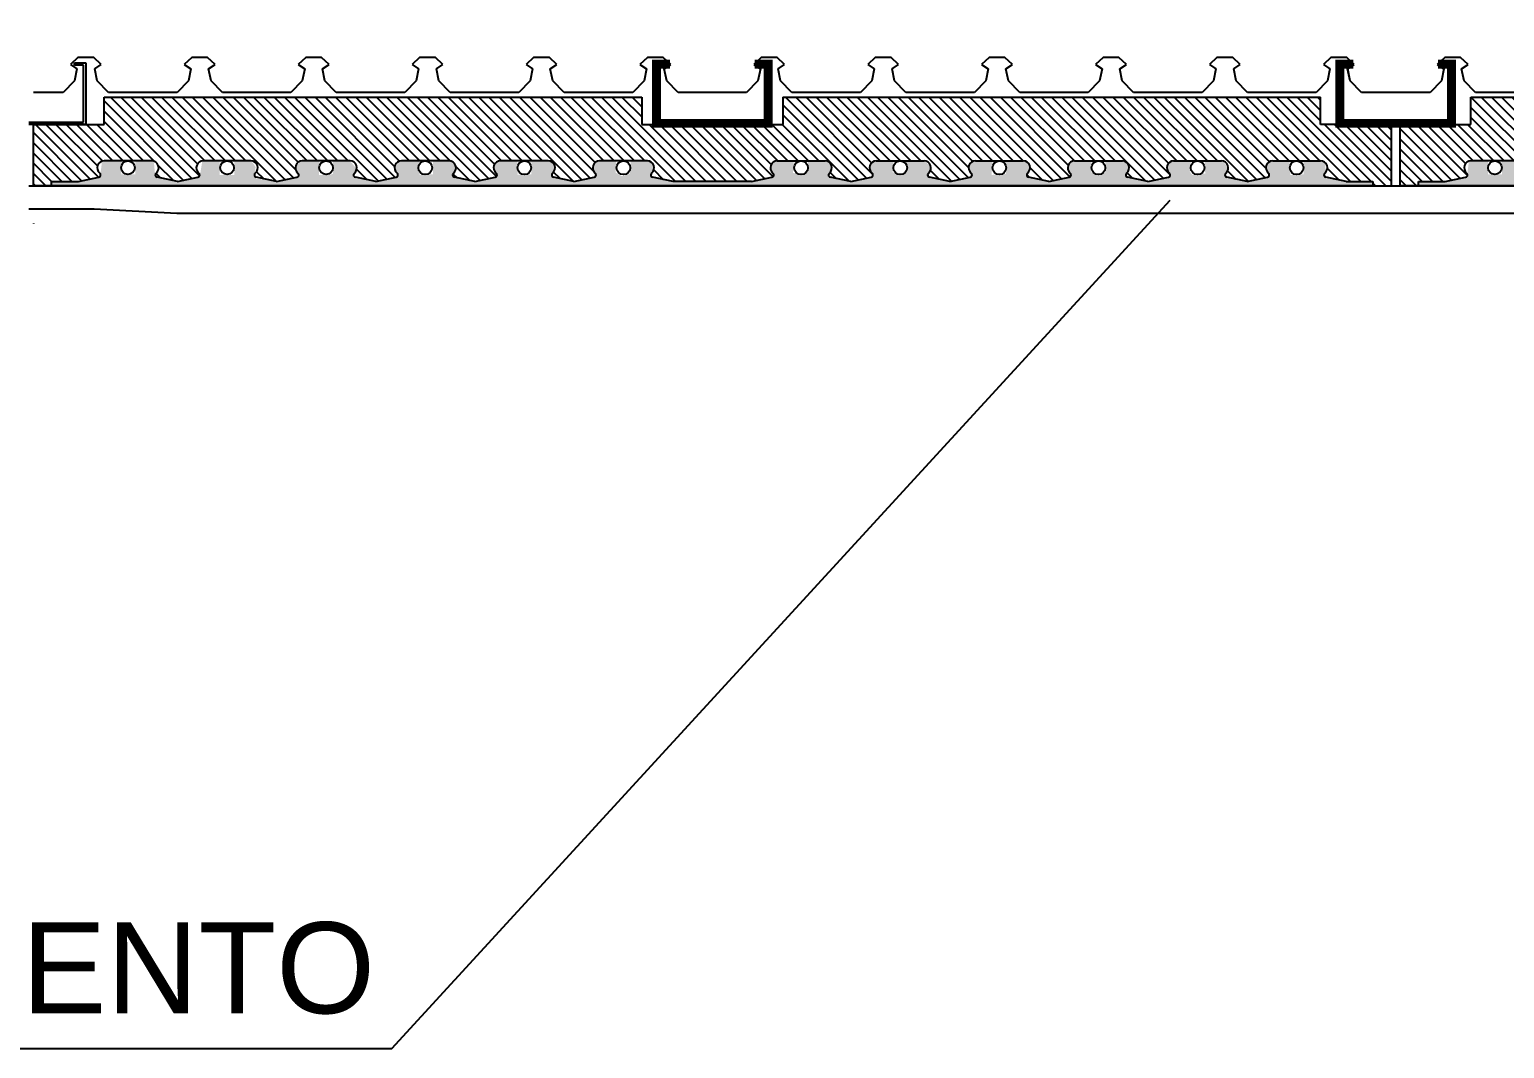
# Model space of a CAD drawing. Header units: millimetres. Extents: x 24747 to 137666, y -34589 to 43444.
# Drawn here: x 127002.4 to 127451.7, y 4018 to 4328.4 of the extents above; entities that cross this region are included whole.
import ezdxf

# ---------------------------------------------------------------- set-up
doc = ezdxf.new("R2010")
doc.units = ezdxf.units.MM
doc.header["$LTSCALE"] = 10
doc.linetypes.add('TRATTOPUNTO', pattern=[1, 0.5, -0.25, 0, -0.25])
for name, color, linetype in [('$0__HATCH', 5, 'Continuous'), ('$0__MIDI', 4, 'Continuous'), ('$COM_DIM', 252, 'Continuous'), ('$COM_NORM', 1, 'Continuous'), ('Pannelli', 7, 'Continuous')]:
    doc.layers.add(name, color=color, linetype=linetype)
doc.styles.add('ARIAL', font='arial.ttf')

# ---------------------------------------------------------------- blocks, each defined once
blk = doc.blocks.new('A$C66213C67')
at = {"layer": '$0__HATCH'}
h = blk.add_hatch(dxfattribs=at)
h.set_pattern_fill('ANSI31', style=0)
h.set_pattern_definition([(45, (-2353.6392, -1392.2208), (-2.245064, 2.245064), [])])
edge = h.paths.add_edge_path()
edge.add_line((-27, -78.39), (-27, -16.39))
edge.add_line((-27, -16.39), (-39, -16.39))
edge.add_line((-39, -16.39), (-39, 219.61))
edge.add_line((-39, 219.61), (-27, 219.61))
edge.add_line((-27, 219.61), (-27, 250.61))
edge.add_line((-27, 250.61), (0, 250.61))
edge.add_line((0, 250.61), (0, 242.61))
edge.add_line((0, 242.61), (-2, 242.61))
edge.add_line((-2, 242.61), (-2, 230.86))
edge.add_line((-2, 230.86), (-3.85, 221.92))
edge.add_arc((-4.83, 222.11), 1, 270, 349.2157, ccw=False)
edge.add_line((-4.83, 221.11), (-4.88, 221.11))
edge.add_arc((-4.88, 222.11), 1, 218.68219, 270, ccw=False)
edge.add_arc((-8, 219.61), 3, 38.68219, 180)
edge.add_line((-11, 219.61), (-11, 198.61))
edge.add_arc((-8, 198.61), 3, 180, 321.31781)
edge.add_arc((-4.88, 196.11), 1, 90, 141.31781, ccw=False)
edge.add_line((-4.88, 197.11), (-4.83, 197.11))
edge.add_arc((-4.83, 196.11), 1, 10.7843, 90, ccw=False)
edge.add_line((-3.85, 196.3), (-2, 187.36))
edge.add_line((-2, 187.36), (-3.85, 178.42))
edge.add_arc((-4.83, 178.61), 1, 270, 349.2157, ccw=False)
edge.add_line((-4.83, 177.61), (-4.88, 177.61))
edge.add_arc((-4.88, 178.61), 1, 218.68219, 270, ccw=False)
edge.add_arc((-8, 176.11), 3, 38.68219, 180)
edge.add_line((-11, 176.11), (-11, 155.11))
edge.add_arc((-8, 155.11), 3, 180, 321.31781)
edge.add_arc((-4.88, 152.61), 1, 90, 141.31781, ccw=False)
edge.add_line((-4.88, 153.61), (-4.83, 153.61))
edge.add_arc((-4.83, 152.61), 1, 10.7843, 90, ccw=False)
edge.add_line((-3.85, 152.8), (-2, 143.86))
edge.add_line((-2, 143.86), (-3.85, 134.92))
edge.add_arc((-4.83, 135.11), 1, 270, 349.2157, ccw=False)
edge.add_line((-4.83, 134.11), (-4.88, 134.11))
edge.add_arc((-4.88, 135.11), 1, 218.68219, 270, ccw=False)
edge.add_arc((-8, 132.61), 3, 38.68219, 180)
edge.add_line((-11, 132.61), (-11, 111.61))
edge.add_arc((-8, 111.61), 3, 180, 321.31781)
edge.add_arc((-4.88, 109.11), 1, 90, 141.31781, ccw=False)
edge.add_line((-4.88, 110.11), (-4.83, 110.11))
edge.add_arc((-4.83, 109.11), 1, 10.7843, 90, ccw=False)
edge.add_line((-3.85, 109.3), (-2, 100.36))
edge.add_line((-2, 100.36), (-3.85, 91.42))
edge.add_arc((-4.83, 91.61), 1, 270, 349.2157, ccw=False)
edge.add_line((-4.83, 90.61), (-4.88, 90.61))
edge.add_arc((-4.88, 91.61), 1, 218.68219, 270, ccw=False)
edge.add_arc((-8, 89.11), 3, 38.68219, 180)
edge.add_line((-11, 89.11), (-11, 68.11))
edge.add_arc((-8, 68.11), 3, 180, 321.31781)
edge.add_arc((-4.88, 65.61), 1, 90, 141.31781, ccw=False)
edge.add_line((-4.88, 66.61), (-4.83, 66.61))
edge.add_arc((-4.83, 65.61), 1, 10.7843, 90, ccw=False)
edge.add_line((-3.85, 65.8), (-2, 56.86))
edge.add_line((-2, 56.86), (-3.85, 47.92))
edge.add_arc((-4.83, 48.11), 1, 270, 349.2157, ccw=False)
edge.add_line((-4.83, 47.11), (-4.88, 47.11))
edge.add_arc((-4.88, 48.11), 1, 218.68219, 270, ccw=False)
edge.add_arc((-8, 45.61), 3, 38.68219, 180)
edge.add_line((-11, 45.61), (-11, 24.61))
edge.add_arc((-8, 24.61), 3, 180, 321.31781)
edge.add_arc((-4.88, 22.11), 1, 90, 141.31781, ccw=False)
edge.add_line((-4.88, 23.11), (-4.83, 23.11))
edge.add_arc((-4.83, 22.11), 1, 10.7843, 90, ccw=False)
edge.add_line((-3.85, 22.3), (-2, 13.36))
edge.add_line((-2, 13.36), (-3.85, 4.42))
edge.add_arc((-4.83, 4.61), 1, 270, 349.2157, ccw=False)
edge.add_line((-4.83, 3.61), (-4.88, 3.61))
edge.add_arc((-4.88, 4.61), 1, 218.68219, 270, ccw=False)
edge.add_arc((-8, 2.11), 3, 38.68219, 180)
edge.add_line((-11, 2.11), (-11, -18.89))
edge.add_arc((-8, -18.89), 3, 180, 321.31781)
edge.add_arc((-4.88, -21.39), 1, 90, 141.31781, ccw=False)
edge.add_line((-4.88, -20.39), (-4.83, -20.39))
edge.add_arc((-4.83, -21.39), 1, 10.7843, 90, ccw=False)
edge.add_line((-3.85, -21.2), (-2, -30.14))
edge.add_line((-2, -30.14), (-2, -64.64))
edge.add_line((-2, -64.64), (-3.85, -73.58))
edge.add_arc((-4.83, -73.39), 1, 270, 349.2157, ccw=False)
edge.add_line((-4.83, -74.39), (-4.88, -74.39))
edge.add_arc((-4.88, -73.39), 1, 218.68219, 270, ccw=False)
edge.add_arc((-8, -75.89), 3, 38.68219, 180)
edge.add_line((-11, -75.89), (-11, -96.89))
edge.add_arc((-8, -96.89), 3, 180, 321.31781)
edge.add_arc((-4.88, -99.39), 1, 90, 141.31781, ccw=False)
edge.add_line((-4.88, -98.39), (-4.83, -98.39))
edge.add_arc((-4.83, -99.39), 1, 10.7843, 90, ccw=False)
edge.add_line((-3.85, -99.2), (-2, -108.14))
edge.add_line((-2, -108.14), (-3.85, -117.08))
edge.add_arc((-4.83, -116.89), 1, 270, 349.2157, ccw=False)
edge.add_line((-4.83, -117.89), (-4.88, -117.89))
edge.add_arc((-4.88, -116.89), 1, 218.68219, 270, ccw=False)
edge.add_arc((-8, -119.39), 3, 38.68219, 180)
edge.add_line((-11, -119.39), (-11, -140.39))
edge.add_arc((-8, -140.39), 3, 180, 321.31781)
edge.add_arc((-4.88, -142.89), 1, 90, 141.31781, ccw=False)
edge.add_line((-4.88, -141.89), (-4.83, -141.89))
edge.add_arc((-4.83, -142.89), 1, 10.7843, 90, ccw=False)
edge.add_line((-3.85, -142.7), (-2, -151.64))
edge.add_line((-2, -151.64), (-3.85, -160.58))
edge.add_arc((-4.83, -160.39), 1, 270, 349.2157, ccw=False)
edge.add_line((-4.83, -161.39), (-4.88, -161.39))
edge.add_arc((-4.88, -160.39), 1, 218.68219, 270, ccw=False)
edge.add_arc((-8, -162.89), 3, 38.68219, 180)
edge.add_line((-11, -162.89), (-11, -183.89))
edge.add_arc((-8, -183.89), 3, 180, 321.31781)
edge.add_arc((-4.88, -186.39), 1, 90, 141.31781, ccw=False)
edge.add_line((-4.88, -185.39), (-4.83, -185.39))
edge.add_arc((-4.83, -186.39), 1, 10.7843, 90, ccw=False)
edge.add_line((-3.85, -186.2), (-2, -195.14))
edge.add_line((-2, -195.14), (-3.85, -204.08))
edge.add_arc((-4.83, -203.89), 1, 270, 349.2157, ccw=False)
edge.add_line((-4.83, -204.89), (-4.88, -204.89))
edge.add_arc((-4.88, -203.89), 1, 218.68219, 270, ccw=False)
edge.add_arc((-8, -206.39), 3, 38.68219, 180)
edge.add_line((-11, -206.39), (-11, -227.39))
edge.add_arc((-8, -227.39), 3, 180, 321.31781)
edge.add_arc((-4.88, -229.89), 1, 90, 141.31781, ccw=False)
edge.add_line((-4.88, -228.89), (-4.83, -228.89))
edge.add_arc((-4.83, -229.89), 1, 10.7843, 90, ccw=False)
edge.add_line((-3.85, -229.7), (-2, -238.64))
edge.add_line((-2, -238.64), (-3.85, -247.58))
edge.add_arc((-4.83, -247.39), 1, 270, 349.2157, ccw=False)
edge.add_line((-4.83, -248.39), (-4.88, -248.39))
edge.add_arc((-4.88, -247.39), 1, 218.68219, 270, ccw=False)
edge.add_arc((-8, -249.89), 3, 38.68219, 180)
edge.add_line((-11, -249.89), (-11, -270.89))
edge.add_arc((-8, -270.89), 3, 180, 321.31781)
edge.add_arc((-4.88, -273.39), 1, 90, 141.31781, ccw=False)
edge.add_line((-4.88, -272.39), (-4.83, -272.39))
edge.add_arc((-4.83, -273.39), 1, 10.7843, 90, ccw=False)
edge.add_line((-3.85, -273.2), (-2, -282.14))
edge.add_line((-2, -282.14), (-3.85, -291.08))
edge.add_arc((-4.83, -290.89), 1, 270, 349.2157, ccw=False)
edge.add_line((-4.83, -291.89), (-4.88, -291.89))
edge.add_arc((-4.88, -290.89), 1, 218.68219, 270, ccw=False)
edge.add_arc((-8, -293.39), 3, 38.68219, 180)
edge.add_line((-11, -293.39), (-11, -314.39))
edge.add_arc((-8, -314.39), 3, 180, 321.31781)
edge.add_arc((-4.88, -316.89), 1, 90, 141.31781, ccw=False)
edge.add_line((-4.88, -315.89), (-4.83, -315.89))
edge.add_arc((-4.83, -316.89), 1, 10.7843, 90, ccw=False)
edge.add_line((-3.85, -316.7), (-2, -325.64))
edge.add_line((-2, -325.64), (-2, -337.39))
edge.add_line((-2, -337.39), (0, -337.39))
edge.add_line((0, -337.39), (0, -345.39))
edge.add_line((0, -345.39), (-27, -345.39))
edge.add_line((-27, -345.39), (-27, -314.39))
edge.add_line((-27, -314.39), (-39, -314.39))
edge.add_line((-39, -314.39), (-39, -78.39))
edge.add_line((-39, -78.39), (-27, -78.39))
h = blk.add_hatch(dxfattribs=at)
h.set_pattern_fill('AR-CONC', scale=0.05, style=0)
h.set_pattern_definition([(50, (-2948.2945, -3822.0706), (9.109233, -0.796954), [0.9525, -10.4775]), (355, (-2948.2945, -3822.071), (-1.762141, 9.552832), [0.762, -8.382]), (100.451, (-2947.535, -3822.137), (7.347125, 8.755834), [0.8095, -8.9045]), (46.1842, (-2948.295, -3819.53), (13.553952, -2.102116), [1.42875, -15.71625]), (96.6356, (-2947.165, -3819.706), (11.87021, 12.371278), [1.21425, -13.35675]), (351.184, (-2948.295, -3819.53), (11.87023, 12.371256), [1.143, -12.573]), (21, (-2947.0245, -3820.1656), (7.580744, -5.113276), [0.9525, -10.4775]), (326, (-2947.0245, -3820.166), (3.090101, 9.209398), [0.762, -8.382]), (71.4514, (-2946.393, -3820.592), (10.670825, 4.096143), [0.8095, -8.9045]), (37.5, (-2948.2945, -3822.0706), (0.1544302, 4.227752), [0, -8.2804, 0, -8.509, 0, -8.41375]), (7.5, (-2948.2945, -3822.0706), (3.340983, 5.0090287), [0, -4.8514, 0, -8.0899, 0, -3.20675]), (327.5, (-2951.1266, -3822.0706), (6.7795298, -0.2864372), [0, -3.175, 0, -9.906, 0, -13.1445]), (317.5, (-2952.3966, -3822.0706), (7.406459, 1.2713246), [0, -4.1275, 0, -6.5786, 0, -9.3345])])
h.paths.add_polyline_path([(0, 242.61), (-2, 242.61), (-2, 230.86), (-4, 221.11), (-5.31, 221.21), (-6.66, 222.29), (-8.04, 221.65), (-10.1, 221.75), (-11, 219.61), (-11, 212.16), (-5.14, 212.16), (-4.82, 206.35), (-11, 206.04), (-10.91, 197.88), (-10.39, 196.8), (-8.99, 195.78), (-6.27, 196.16), (-5.31, 197.01), (-4.83, 197.11), (-4.19, 196.88), (-2.09, 186.94), (-4.11, 177.91), (-4.88, 177.61), (-6.58, 178.75), (-7.8, 178.66), (-9.37, 178.02), (-10.95, 176.64), (-11, 169.03), (-8, 168.61), (-5.49, 169.08), (-5.11, 166.42), (-4.8, 163.34), (-6.32, 162.21), (-11, 162.67), (-10.95, 154.55), (-9.97, 152.85), (-8.41, 152.14), (-6.35, 152.61), (-4.83, 153.61), (-4.19, 153.38), (-2, 143.86), (-3.62, 134.06), (-4.88, 134.11), (-5.96, 134.81), (-8, 135.61), (-10.16, 134.7), (-11, 132.61), (-11, 125.08), (-7.61, 125.08), (-5.83, 125.18), (-5, 122.11), (-6.08, 118.87), (-11, 118.97), (-10.94, 111.02), (-8.99, 108.78), (-6.57, 108.97), (-5.66, 109.73), (-4.83, 110.11), (-3.85, 109.31), (-2, 100.36), (-4, 90.61), (-5.31, 90.71), (-6.04, 91.38), (-8.99, 91.94), (-10.88, 89.94), (-11, 81.59), (-5.24, 81.59), (-4.87, 75.22), (-11, 75.57), (-11, 68.11), (-10.34, 66.23), (-8.99, 65.28), (-7.33, 65.18), (-5.31, 66.51), (-4, 66.61), (-2, 56.86), (-4, 47.11), (-5.31, 47.21), (-6.57, 48.25), (-8.61, 48.55), (-11, 45.61), (-11, 38), (-7.21, 38), (-5.17, 36.1), (-5.2, 34.03), (-6.1, 31.69), (-11, 32.22), (-10.95, 24.08), (-9.48, 22), (-7.11, 21.74), (-5.66, 22.73), (-4.83, 23.11), (-4.19, 22.88), (-2, 13.36), (-4, 3.61), (-5.31, 3.71), (-5.66, 3.98), (-7.3, 5.03), (-9.95, 4.39), (-10.92, 2.82), (-11, -5.39), (-8, -5.39), (-5.84, -6.31), (-5.08, -9.08), (-5.76, -11.97), (-11, -11.56), (-10.86, -19.79), (-8.99, -21.72), (-7.16, -21.77), (-5.66, -20.77), (-4.83, -20.39), (-3.85, -21.19), (-2, -30.14), (-2, -64.64), (-4, -74.39), (-5.31, -74.29), (-6.82, -73.14), (-8.99, -73.06), (-10.85, -74.94), (-11, -83.18), (-5.31, -83.67), (-4.34, -87.21), (-5.86, -89.84), (-11, -89.63), (-11, -96.89), (-9.63, -99.41), (-7.27, -99.8), (-5.31, -98.49), (-4, -98.39), (-2, -108.14), (-4, -117.89), (-5.31, -117.79), (-6.73, -116.67), (-9.36, -116.72), (-11, -119.39), (-11, -126.83), (-5.1, -126.83), (-4.89, -132.86), (-11, -132.96), (-11, -140.39), (-8.99, -143.22), (-8, -143.39), (-5.31, -141.99), (-4, -141.89), (-2, -151.64), (-3.85, -160.58), (-5.31, -161.29), (-6.51, -160.29), (-9.57, -160.34), (-11, -162.89), (-11, -170.05), (-5.1, -170.05), (-4.89, -175.8), (-7.26, -176.3), (-11, -176.18), (-10.94, -184.48), (-8, -186.89), (-5.31, -185.49), (-4.19, -185.62), (-2, -195.14), (-4, -204.89), (-5.31, -204.79), (-8, -203.93), (-11, -206.39), (-11, -213.84), (-5.23, -213.84), (-4.75, -220.01), (-11, -219.97), (-10.87, -228.25), (-8, -230.39), (-5.31, -228.99), (-4, -228.89), (-2, -238.64), (-3.35, -247.89), (-4.83, -248.39), (-8.28, -247.84), (-11, -249.71), (-11, -257.13), (-4.81, -257.13), (-4.81, -263.58), (-11, -263.58), (-10.98, -271.25), (-4, -272.39), (-3.85, -273.19), (-2, -282.14), (-4, -291.89), (-10.88, -292.55), (-11, -300.72), (-5.11, -300.72), (-5.11, -303.2, -0.058598), (-5.03, -303.89, -0.058598), (-5.11, -304.59), (-5.11, -306.86), (-7.6, -306.86, -0.072834), (-8.46, -306.86), (-11, -306.86), (-10.87, -315.25), (-5.29, -315.98, -0.10565), (-4.88, -315.89), (-4.83, -315.89, -0.351437), (-3.85, -316.67), (-2, -325.64), (-2, -337.39), (0, -337.39)])
at = {"layer": '$0__MIDI', "color": 7}
for centre in [(-8, 209.11), (-8, 165.61), (-8, 122.11), (-8, 78.61), (-8, 35.11), (-8, -8.39), (-8, -86.39), (-8, -129.89), (-8, -173.39), (-8.03, -216.89), (-8.03, -260.39), (-8.03, -303.89)]:
    blk.add_circle(centre, 3, dxfattribs=at)
at = {"layer": '$COM_DIM', "color": 7}
blk.add_lwpolyline([(0, 242.61), (0, -337.39)], dxfattribs=at)
at = {"layer": '$COM_NORM', "color": 7}
for p, q in [((-27, 250.61), (-27, 219.61)), ((-27, 250.61), (0, 250.61)), ((0, 242.61), (0, 250.61)), ((-2, 230.86), (-2, 242.61)), ((-2, 242.61), (0, 242.61)), ((-2, 230.86), (-3.85, 221.92)), ((-4.83, 221.11), (-4.88, 221.11)), ((-39, -16.39), (-39, 219.61)), ((-27, 219.61), (-39, 219.61)), ((-11, 198.61), (-11, 219.61)), ((-4.83, 197.11), (-4.88, 197.11)), ((-2, 187.36), (-3.85, 196.3)), ((-2, 187.36), (-3.85, 178.42)), ((-11, 155.11), (-11, 176.11)), ((-4.83, 177.61), (-4.88, 177.61)), ((-4.83, 153.61), (-4.88, 153.61)), ((-2, 143.86), (-3.85, 152.8)), ((-2, 143.86), (-3.85, 134.92)), ((-11, 111.61), (-11, 132.61)), ((-4.83, 134.11), (-4.88, 134.11)), ((-4.83, 110.11), (-4.88, 110.11)), ((-2, 100.36), (-3.85, 109.3)), ((-2, 100.36), (-3.85, 91.42)), ((-11, 68.11), (-11, 89.11)), ((-4.83, 90.61), (-4.88, 90.61)), ((-4.83, 66.61), (-4.88, 66.61)), ((-2, 56.86), (-3.85, 65.8)), ((-2, 56.86), (-3.85, 47.92)), ((-11, 24.61), (-11, 45.61)), ((-4.83, 47.11), (-4.88, 47.11)), ((-4.83, 23.11), (-4.88, 23.11)), ((-2, 13.36), (-3.85, 22.3)), ((-2, 13.36), (-3.85, 4.42)), ((-11, -18.89), (-11, 2.11)), ((-4.83, 3.61), (-4.88, 3.61)), ((-39, -16.39), (-27, -16.39)), ((-27, -78.39), (-27, -16.39)), ((-4.83, -20.39), (-4.88, -20.39)), ((-2, -30.14), (-3.85, -21.2)), ((-2, -30.14), (-2, -64.64)), ((-2, -64.64), (-3.85, -73.58)), ((-11, -75.89), (-11, -96.89)), ((-4.83, -74.39), (-4.88, -74.39)), ((-39, -314.39), (-39, -78.39)), ((-39, -78.39), (-27, -78.39)), ((-4.83, -98.39), (-4.88, -98.39)), ((-2, -108.14), (-3.85, -99.2)), ((-2, -108.14), (-3.85, -117.08)), ((-11, -119.39), (-11, -140.39)), ((-4.83, -117.89), (-4.88, -117.89)), ((-4.83, -141.89), (-4.88, -141.89)), ((-2, -151.64), (-3.85, -142.7)), ((-2, -151.64), (-3.85, -160.58)), ((-4.83, -161.39), (-4.88, -161.39)), ((-11, -162.89), (-11, -183.89)), ((-4.83, -185.39), (-4.88, -185.39)), ((-4.83, -204.89), (-4.88, -204.89)), ((-4.83, -228.89), (-4.88, -228.89)), ((-4.83, -248.39), (-4.88, -248.39)), ((-4.83, -272.39), (-4.88, -272.39)), ((-4.83, -291.89), (-4.88, -291.89)), ((-27, -314.39), (-39, -314.39)), ((-27, -345.39), (-27, -314.39)), ((-4.83, -315.89), (-4.88, -315.89)), ((0, -337.39), (0, -345.39)), ((0, -345.39), (-27, -345.39))]:
    blk.add_line(p, q, dxfattribs=at)
for points in [[(-11, -183.89, 0.708812), (-5.66, -185.77)], [(-3.85, -186.2, 0.3601), (-4.83, -185.39)], [(-5.66, -204.52, 0.708812), (-11, -206.39)], [(-4.83, -204.89, 0.3601), (-3.85, -204.08)], [(-11, -227.39, 0.708812), (-5.66, -229.27)], [(-5.66, -248.02, 0.708812), (-11, -249.89)], [(-4.83, -248.39, 0.3601), (-3.85, -247.58)], [(-11, -270.89, 0.708812), (-5.66, -272.77)], [(-3.85, -273.2, 0.3601), (-4.83, -272.39)], [(-5.66, -291.52, 0.708812), (-11, -293.39)], [(-11, -314.39, 0.708812), (-5.66, -316.27)], [(-3.85, -316.7, 0.3601), (-4.83, -315.89)]]:
    blk.add_lwpolyline(points, format="xyb", dxfattribs=at)
for points in [[(-2, -195.14), (-3.85, -186.2)], [(-2, -195.14), (-3.85, -204.08)], [(-11, -206.39), (-11, -227.39)], [(-2, -238.64), (-3.85, -229.7)], [(-2, -238.64), (-3.85, -247.58)], [(-11, -249.89), (-11, -270.89)], [(-2, -282.14), (-3.85, -273.2)], [(-2, -282.14), (-3.85, -291.08)], [(-11, -293.39), (-11, -314.39)], [(-2, -337.39), (-2, -325.64), (-3.85, -316.7)], [(0, -337.39), (-2, -337.39)]]:
    blk.add_lwpolyline(points, dxfattribs=at)
for centre, radius, start, end in [((-8, 219.61), 3, 38.68219, 180), ((-4.88, 222.11), 1, 218.68219, 270), ((-4.83, 222.11), 1, 270, 349.2157), ((-8, 198.61), 3, 180, 321.31781), ((-4.88, 196.11), 1, 90, 141.31781), ((-4.83, 196.11), 1, 10.7843, 90), ((-8, 176.11), 3, 38.68219, 180), ((-4.88, 178.61), 1, 218.68219, 270), ((-4.83, 178.61), 1, 270, 349.2157), ((-8, 155.11), 3, 180, 321.31781), ((-4.88, 152.61), 1, 90, 141.31781), ((-4.83, 152.61), 1, 10.7843, 90), ((-8, 132.61), 3, 38.68219, 180), ((-4.88, 135.11), 1, 218.68219, 270), ((-4.83, 135.11), 1, 270, 349.2157), ((-8, 111.61), 3, 180, 321.31781), ((-4.88, 109.11), 1, 90, 141.31781), ((-4.83, 109.11), 1, 10.7843, 90), ((-8, 89.11), 3, 38.68219, 180), ((-4.88, 91.61), 1, 218.68219, 270), ((-4.83, 91.61), 1, 270, 349.2157), ((-8, 68.11), 3, 180, 321.31781), ((-4.88, 65.61), 1, 90, 141.31781), ((-4.83, 65.61), 1, 10.7843, 90), ((-8, 45.61), 3, 38.68219, 180), ((-4.88, 48.11), 1, 218.68219, 270), ((-4.83, 48.11), 1, 270, 349.2157), ((-8, 24.61), 3, 180, 321.31781), ((-4.88, 22.11), 1, 90, 141.31781), ((-4.83, 22.11), 1, 10.7843, 90), ((-8, 2.11), 3, 38.68219, 180), ((-4.88, 4.61), 1, 218.68219, 270), ((-4.83, 4.61), 1, 270, 349.2157), ((-8, -18.89), 3, 180, 321.31781), ((-4.88, -21.39), 1, 90, 141.31781), ((-4.83, -21.39), 1, 10.7843, 90), ((-8, -75.89), 3, 38.68219, 180), ((-4.88, -73.39), 1, 218.68219, 270), ((-4.83, -73.39), 1, 270, 349.2157), ((-8, -96.89), 3, 180, 321.31781), ((-4.88, -99.39), 1, 90, 141.31781), ((-4.83, -99.39), 1, 10.7843, 90), ((-8, -119.39), 3, 38.68219, 180), ((-4.88, -116.89), 1, 218.68219, 270), ((-4.83, -116.89), 1, 270, 349.2157), ((-8, -140.39), 3, 180, 321.31781), ((-4.88, -142.89), 1, 90, 141.31781), ((-4.83, -142.89), 1, 10.7843, 90), ((-8, -162.89), 3, 38.68219, 180), ((-4.88, -160.39), 1, 218.68219, 270), ((-4.83, -160.39), 1, 270, 349.2157), ((-4.88, -186.39), 1, 90, 141.31781), ((-4.88, -203.89), 1, 218.68219, 270), ((-4.88, -229.89), 1, 90, 141.31781), ((-4.83, -229.89), 1, 10.7843, 90), ((-4.88, -247.39), 1, 218.68219, 270), ((-4.88, -273.39), 1, 90, 141.31781), ((-4.83, -290.89), 1, 270, 349.2157), ((-4.88, -290.89), 1, 218.68219, 270), ((-4.88, -316.89), 1, 90, 141.31781)]:
    blk.add_arc(centre, radius, start, end, dxfattribs=at)
blk = doc.blocks.new('A$C36903359')
for p, q in [((-1196, 0), (2, 0)), ((-1196, -10), (-1167.39, -10)), ((-1167.39, -10), (-1131.02, -12)), ((-1131.02, -12), (-64.98, -12))]:
    blk.add_line(p, q)

msp = doc.modelspace()

# ---------------------------------------------------------------- linework, layer by layer
at = {"layer": 'Pannelli', "linetype": 'TRATTOPUNTO', "ltscale": 40}
msp.add_line((127003.62814, 4569.40581), (127003.62814, 4182.29656), dxfattribs=at)
msp.add_line((127003.62814, 4569.40581), (127003.62814, 4182.29656), dxfattribs=at)
at = {"layer": 'Pannelli'}
for p, q in [((127017.1739, 4319.82623), (127014.89524, 4317.69377)), ((127014.89524, 4317.69377), (127016.88298, 4316.45624)), ((127016.11819, 4317.50252), (127016.11819, 4318.19641)), ((127016.11819, 4318.19641), (127019.58764, 4318.19641)), ((127018.89375, 4317.50252), (127016.11819, 4317.50252)), ((127022.00147, 4319.82623), (127017.1739, 4319.82623)), ((127021.99999, 4319.82623), (127017.1739, 4319.82623)), ((127018.89375, 4300.15523), (127018.89375, 4317.50252)), ((127019.58764, 4318.19641), (127019.58764, 4299.46134)), ((127024.27865, 4317.69377), (127021.99999, 4319.82623)), ((127024.27865, 4317.69377), (127022.00147, 4319.82623)), ((127022.29239, 4316.45624), (127024.27865, 4317.69377)), ((127022.29535, 4316.45624), (127024.27865, 4317.69377)), ((127051.86848, 4319.82623), (127049.58982, 4317.69377)), ((127049.58982, 4317.69377), (127051.57756, 4316.45624)), ((127056.69605, 4319.82623), (127051.86848, 4319.82623)), ((127056.69457, 4319.82623), (127051.86848, 4319.82623)), ((127058.97323, 4317.69377), (127056.69457, 4319.82623)), ((127058.97323, 4317.69377), (127056.69605, 4319.82623)), ((127056.98697, 4316.45624), (127058.97323, 4317.69377)), ((127056.98993, 4316.45624), (127058.97323, 4317.69377)), ((127086.56306, 4319.82623), (127084.28441, 4317.69377)), ((127084.28441, 4317.69377), (127086.27214, 4316.45624)), ((127091.39063, 4319.82623), (127086.56306, 4319.82623)), ((127091.38916, 4319.82623), (127086.56306, 4319.82623)), ((127093.66781, 4317.69377), (127091.38916, 4319.82623)), ((127093.66781, 4317.69377), (127091.39063, 4319.82623)), ((127091.68156, 4316.45624), (127093.66781, 4317.69377)), ((127091.68451, 4316.45624), (127093.66781, 4317.69377)), ((127121.25765, 4319.82623), (127118.97899, 4317.69377)), ((127118.97899, 4317.69377), (127120.96672, 4316.45624)), ((127126.08521, 4319.82623), (127121.25765, 4319.82623)), ((127126.08374, 4319.82623), (127121.25765, 4319.82623)), ((127128.3624, 4317.69377), (127126.08374, 4319.82623)), ((127128.3624, 4317.69377), (127126.08521, 4319.82623)), ((127126.37614, 4316.45624), (127128.3624, 4317.69377)), ((127126.37909, 4316.45624), (127128.3624, 4317.69377)), ((127155.95223, 4319.82623), (127153.67357, 4317.69377)), ((127153.67357, 4317.69377), (127155.6613, 4316.45624)), ((127160.77979, 4319.82623), (127155.95223, 4319.82623)), ((127160.77832, 4319.82623), (127155.95223, 4319.82623)), ((127163.05698, 4317.69377), (127160.77832, 4319.82623)), ((127163.05698, 4317.69377), (127160.77979, 4319.82623)), ((127161.07072, 4316.45624), (127163.05698, 4317.69377)), ((127161.07367, 4316.45624), (127163.05698, 4317.69377)), ((127190.64681, 4319.82623), (127188.36815, 4317.69377)), ((127188.36815, 4317.69377), (127190.35588, 4316.45624)), ((127195.47438, 4319.82623), (127190.64681, 4319.82623)), ((127195.4729, 4319.82623), (127190.64681, 4319.82623)), ((127197.75156, 4317.69377), (127195.4729, 4319.82623)), ((127197.75156, 4317.69377), (127195.47438, 4319.82623)), ((127195.7653, 4316.45624), (127197.75156, 4317.69377)), ((127195.76825, 4316.45624), (127197.75156, 4317.69377)), ((127225.34139, 4319.82623), (127223.06273, 4317.69377)), ((127223.06273, 4317.69377), (127225.05047, 4316.45624)), ((127230.16896, 4319.82623), (127225.34139, 4319.82623)), ((127230.16748, 4319.82623), (127225.34139, 4319.82623)), ((127232.44614, 4317.69377), (127230.16748, 4319.82623)), ((127232.44614, 4317.69377), (127230.16896, 4319.82623)), ((127230.45988, 4316.45624), (127232.44614, 4317.69377)), ((127230.46284, 4316.45624), (127232.44614, 4317.69377)), ((127260.03597, 4319.82623), (127257.75731, 4317.69377)), ((127257.75731, 4317.69377), (127259.74505, 4316.45624)), ((127264.86354, 4319.82623), (127260.03597, 4319.82623)), ((127264.86206, 4319.82623), (127260.03597, 4319.82623)), ((127267.14072, 4317.69377), (127264.86206, 4319.82623)), ((127267.14072, 4317.69377), (127264.86354, 4319.82623)), ((127265.15446, 4316.45624), (127267.14072, 4317.69377)), ((127265.15742, 4316.45624), (127267.14072, 4317.69377)), ((127294.73055, 4319.82623), (127292.45189, 4317.69377)), ((127292.45189, 4317.69377), (127294.43963, 4316.45624)), ((127299.55812, 4319.82623), (127294.73055, 4319.82623)), ((127299.55664, 4319.82623), (127294.73055, 4319.82623)), ((127301.8353, 4317.69377), (127299.55664, 4319.82623)), ((127301.8353, 4317.69377), (127299.55812, 4319.82623)), ((127299.84904, 4316.45624), (127301.8353, 4317.69377)), ((127299.852, 4316.45624), (127301.8353, 4317.69377)), ((127329.42513, 4319.82623), (127327.14648, 4317.69377)), ((127327.14648, 4317.69377), (127329.13421, 4316.45624)), ((127334.2527, 4319.82623), (127329.42513, 4319.82623)), ((127334.25122, 4319.82623), (127329.42513, 4319.82623)), ((127336.52988, 4317.69377), (127334.25122, 4319.82623)), ((127336.52988, 4317.69377), (127334.2527, 4319.82623)), ((127334.54363, 4316.45624), (127336.52988, 4317.69377)), ((127334.54658, 4316.45624), (127336.52988, 4317.69377)), ((127364.11972, 4319.82623), (127361.84106, 4317.69377)), ((127361.84106, 4317.69377), (127363.82879, 4316.45624)), ((127368.94728, 4319.82623), (127364.11972, 4319.82623)), ((127368.94581, 4319.82623), (127364.11972, 4319.82623)), ((127371.22447, 4317.69377), (127368.94581, 4319.82623)), ((127371.22447, 4317.69377), (127368.94728, 4319.82623)), ((127369.23821, 4316.45624), (127371.22447, 4317.69377)), ((127369.24116, 4316.45624), (127371.22447, 4317.69377)), ((127398.8143, 4319.82623), (127396.53564, 4317.69377)), ((127396.53564, 4317.69377), (127398.52337, 4316.45624)), ((127403.64186, 4319.82623), (127398.8143, 4319.82623)), ((127403.64039, 4319.82623), (127398.8143, 4319.82623)), ((127405.91905, 4317.69377), (127403.64039, 4319.82623)), ((127405.91905, 4317.69377), (127403.64186, 4319.82623)), ((127403.93279, 4316.45624), (127405.91905, 4317.69377)), ((127403.93574, 4316.45624), (127405.91905, 4317.69377)), ((127433.50888, 4319.82623), (127431.23022, 4317.69377)), ((127431.23022, 4317.69377), (127433.21795, 4316.45624)), ((127438.33645, 4319.82623), (127433.50888, 4319.82623)), ((127438.33497, 4319.82623), (127433.50888, 4319.82623)), ((127440.61363, 4317.69377), (127438.33497, 4319.82623)), ((127440.61363, 4317.69377), (127438.33645, 4319.82623)), ((127438.62737, 4316.45624), (127440.61363, 4317.69377)), ((127438.63032, 4316.45624), (127440.61363, 4317.69377)), ((127016.88298, 4316.45624), (127016.13278, 4312.71114)), ((127023.04112, 4312.71114), (127022.29239, 4316.45624)), ((127023.04407, 4312.71114), (127022.29535, 4316.45624)), ((127051.57756, 4316.45624), (127050.82736, 4312.71114)), ((127057.7357, 4312.71114), (127056.98697, 4316.45624)), ((127057.73865, 4312.71114), (127056.98993, 4316.45624)), ((127086.27214, 4316.45624), (127085.52194, 4312.71114)), ((127092.43028, 4312.71114), (127091.68156, 4316.45624)), ((127092.43323, 4312.71114), (127091.68451, 4316.45624)), ((127120.96672, 4316.45624), (127120.21652, 4312.71114)), ((127127.12486, 4312.71114), (127126.37614, 4316.45624)), ((127127.12781, 4312.71114), (127126.37909, 4316.45624)), ((127155.6613, 4316.45624), (127154.9111, 4312.71114)), ((127161.81944, 4312.71114), (127161.07072, 4316.45624)), ((127161.8224, 4312.71114), (127161.07367, 4316.45624)), ((127190.35588, 4316.45624), (127189.60568, 4312.71114)), ((127196.51402, 4312.71114), (127195.7653, 4316.45624)), ((127196.51698, 4312.71114), (127195.76825, 4316.45624)), ((127225.05047, 4316.45624), (127224.30027, 4312.71114)), ((127231.2086, 4312.71114), (127230.45988, 4316.45624)), ((127231.21156, 4312.71114), (127230.46284, 4316.45624)), ((127259.74505, 4316.45624), (127258.99485, 4312.71114)), ((127265.90319, 4312.71114), (127265.15446, 4316.45624)), ((127265.90614, 4312.71114), (127265.15742, 4316.45624)), ((127294.43963, 4316.45624), (127293.68943, 4312.71114)), ((127300.59777, 4312.71114), (127299.84904, 4316.45624)), ((127300.60072, 4312.71114), (127299.852, 4316.45624)), ((127329.13421, 4316.45624), (127328.38401, 4312.71114)), ((127335.29235, 4312.71114), (127334.54363, 4316.45624)), ((127335.2953, 4312.71114), (127334.54658, 4316.45624)), ((127363.82879, 4316.45624), (127363.07859, 4312.71114)), ((127369.98693, 4312.71114), (127369.23821, 4316.45624)), ((127369.98988, 4312.71114), (127369.24116, 4316.45624)), ((127398.52337, 4316.45624), (127397.77317, 4312.71114)), ((127404.68151, 4312.71114), (127403.93279, 4316.45624)), ((127404.68447, 4312.71114), (127403.93574, 4316.45624)), ((127433.21795, 4316.45624), (127432.46775, 4312.71114)), ((127439.37609, 4312.71114), (127438.62737, 4316.45624)), ((127439.37905, 4312.71114), (127438.63032, 4316.45624)), ((127012.68156, 4309.16246), (127003.62814, 4309.16246)), ((127016.13278, 4312.71114), (127012.68156, 4309.16246)), ((127026.49381, 4309.16246), (127023.04112, 4312.71114)), ((127026.49381, 4309.16246), (127023.04407, 4312.71114)), ((127047.37614, 4309.16246), (127026.49381, 4309.16246)), ((127050.82736, 4312.71114), (127047.37614, 4309.16246)), ((127061.18839, 4309.16246), (127057.7357, 4312.71114)), ((127061.18839, 4309.16246), (127057.73865, 4312.71114)), ((127082.07072, 4309.16246), (127061.18839, 4309.16246)), ((127085.52194, 4312.71114), (127082.07072, 4309.16246)), ((127095.88297, 4309.16246), (127092.43028, 4312.71114)), ((127095.88297, 4309.16246), (127092.43323, 4312.71114)), ((127116.76531, 4309.16246), (127095.88297, 4309.16246)), ((127120.21652, 4312.71114), (127116.76531, 4309.16246)), ((127130.57755, 4309.16246), (127127.12486, 4312.71114)), ((127130.57755, 4309.16246), (127127.12781, 4312.71114)), ((127151.45989, 4309.16246), (127130.57755, 4309.16246)), ((127154.9111, 4312.71114), (127151.45989, 4309.16246)), ((127165.27213, 4309.16246), (127161.81944, 4312.71114)), ((127165.27213, 4309.16246), (127161.8224, 4312.71114)), ((127186.15447, 4309.16246), (127165.27213, 4309.16246)), ((127189.60568, 4312.71114), (127186.15447, 4309.16246)), ((127199.96672, 4309.16246), (127196.51402, 4312.71114)), ((127199.96672, 4309.16246), (127196.51698, 4312.71114)), ((127220.84905, 4309.16246), (127199.96672, 4309.16246)), ((127224.30027, 4312.71114), (127220.84905, 4309.16246)), ((127234.6613, 4309.16246), (127231.2086, 4312.71114)), ((127234.6613, 4309.16246), (127231.21156, 4312.71114)), ((127255.54363, 4309.16246), (127234.6613, 4309.16246)), ((127258.99485, 4312.71114), (127255.54363, 4309.16246)), ((127269.35588, 4309.16246), (127265.90319, 4312.71114)), ((127269.35588, 4309.16246), (127265.90614, 4312.71114)), ((127290.23821, 4309.16246), (127269.35588, 4309.16246)), ((127293.68943, 4312.71114), (127290.23821, 4309.16246)), ((127304.05046, 4309.16246), (127300.59777, 4312.71114)), ((127304.05046, 4309.16246), (127300.60072, 4312.71114)), ((127324.93279, 4309.16246), (127304.05046, 4309.16246)), ((127328.38401, 4312.71114), (127324.93279, 4309.16246)), ((127338.74504, 4309.16246), (127335.29235, 4312.71114)), ((127338.74504, 4309.16246), (127335.2953, 4312.71114)), ((127359.62738, 4309.16246), (127338.74504, 4309.16246)), ((127363.07859, 4312.71114), (127359.62738, 4309.16246)), ((127373.43962, 4309.16246), (127369.98693, 4312.71114)), ((127373.43962, 4309.16246), (127369.98988, 4312.71114)), ((127394.32196, 4309.16246), (127373.43962, 4309.16246)), ((127397.77317, 4312.71114), (127394.32196, 4309.16246)), ((127408.1342, 4309.16246), (127404.68151, 4312.71114)), ((127408.1342, 4309.16246), (127404.68447, 4312.71114)), ((127429.01654, 4309.16246), (127408.1342, 4309.16246)), ((127432.46775, 4312.71114), (127429.01654, 4309.16246)), ((127442.82879, 4309.16246), (127439.37609, 4312.71114)), ((127442.82879, 4309.16246), (127439.37905, 4312.71114)), ((127463.71112, 4309.16246), (127442.82879, 4309.16246)), ((127002.24035, 4300.15523), (127018.89375, 4300.15523)), ((127019.58764, 4299.46134), (127002.24035, 4299.46134)), ((127112.84038, 4017.99693), (127349.88168, 4276.42513)), ((126345.65201, 4017.99693), (127112.84038, 4017.99693))]:
    msp.add_line(p, q, dxfattribs=at)
at = {"layer": 'Pannelli', "const_width": 2}
for points in [[(127227.75515, 4299.46134), (127193.06056, 4299.46134), (127193.06056, 4318.19641), (127196.53002, 4318.19641), (127196.53002, 4317.50252), (127193.75446, 4317.50252), (127193.75446, 4300.15523), (127227.06125, 4300.15523), (127227.06125, 4317.50252), (127224.28569, 4317.50252), (127224.28569, 4318.19641), (127227.75515, 4318.19641)], [(127435.92265, 4299.46134), (127401.22807, 4299.46134), (127401.22807, 4318.19641), (127404.69752, 4318.19641), (127404.69752, 4317.50252), (127401.92196, 4317.50252), (127401.92196, 4300.15523), (127435.22876, 4300.15523), (127435.22876, 4317.50252), (127432.45319, 4317.50252), (127432.45319, 4318.19641), (127435.92265, 4318.19641)]]:
    msp.add_lwpolyline(points, close=True, dxfattribs=at)

# ---------------------------------------------------------------- block references
at = {"layer": 'Pannelli', "xscale": 0.6938916281818088, "yscale": 0.6938916281818088, "zscale": 0.6938916281818088, "rotation": 270}
for p in [(127243.29247, 4280.72626), (127659.62748, 4280.72626)]:
    msp.add_blockref('A$C66213C67', p, dxfattribs=at)
at = {"layer": 'Pannelli', "xscale": 0.6938916281818088, "yscale": 0.6938916281818088, "zscale": 0.6938916281818088}
msp.add_blockref('A$C36903359', (127832.1348, 4280.72626), dxfattribs=at)

# ---------------------------------------------------------------- texts
at = {"layer": 'Pannelli', "style": 'ARIAL'}
msp.add_text('PALLELLO PREFINITO IN STABILIMENTO', height=27.7556651, dxfattribs=at).set_placement((126351.51648, 4028.71459))

doc.saveas('drawing.dxf')
